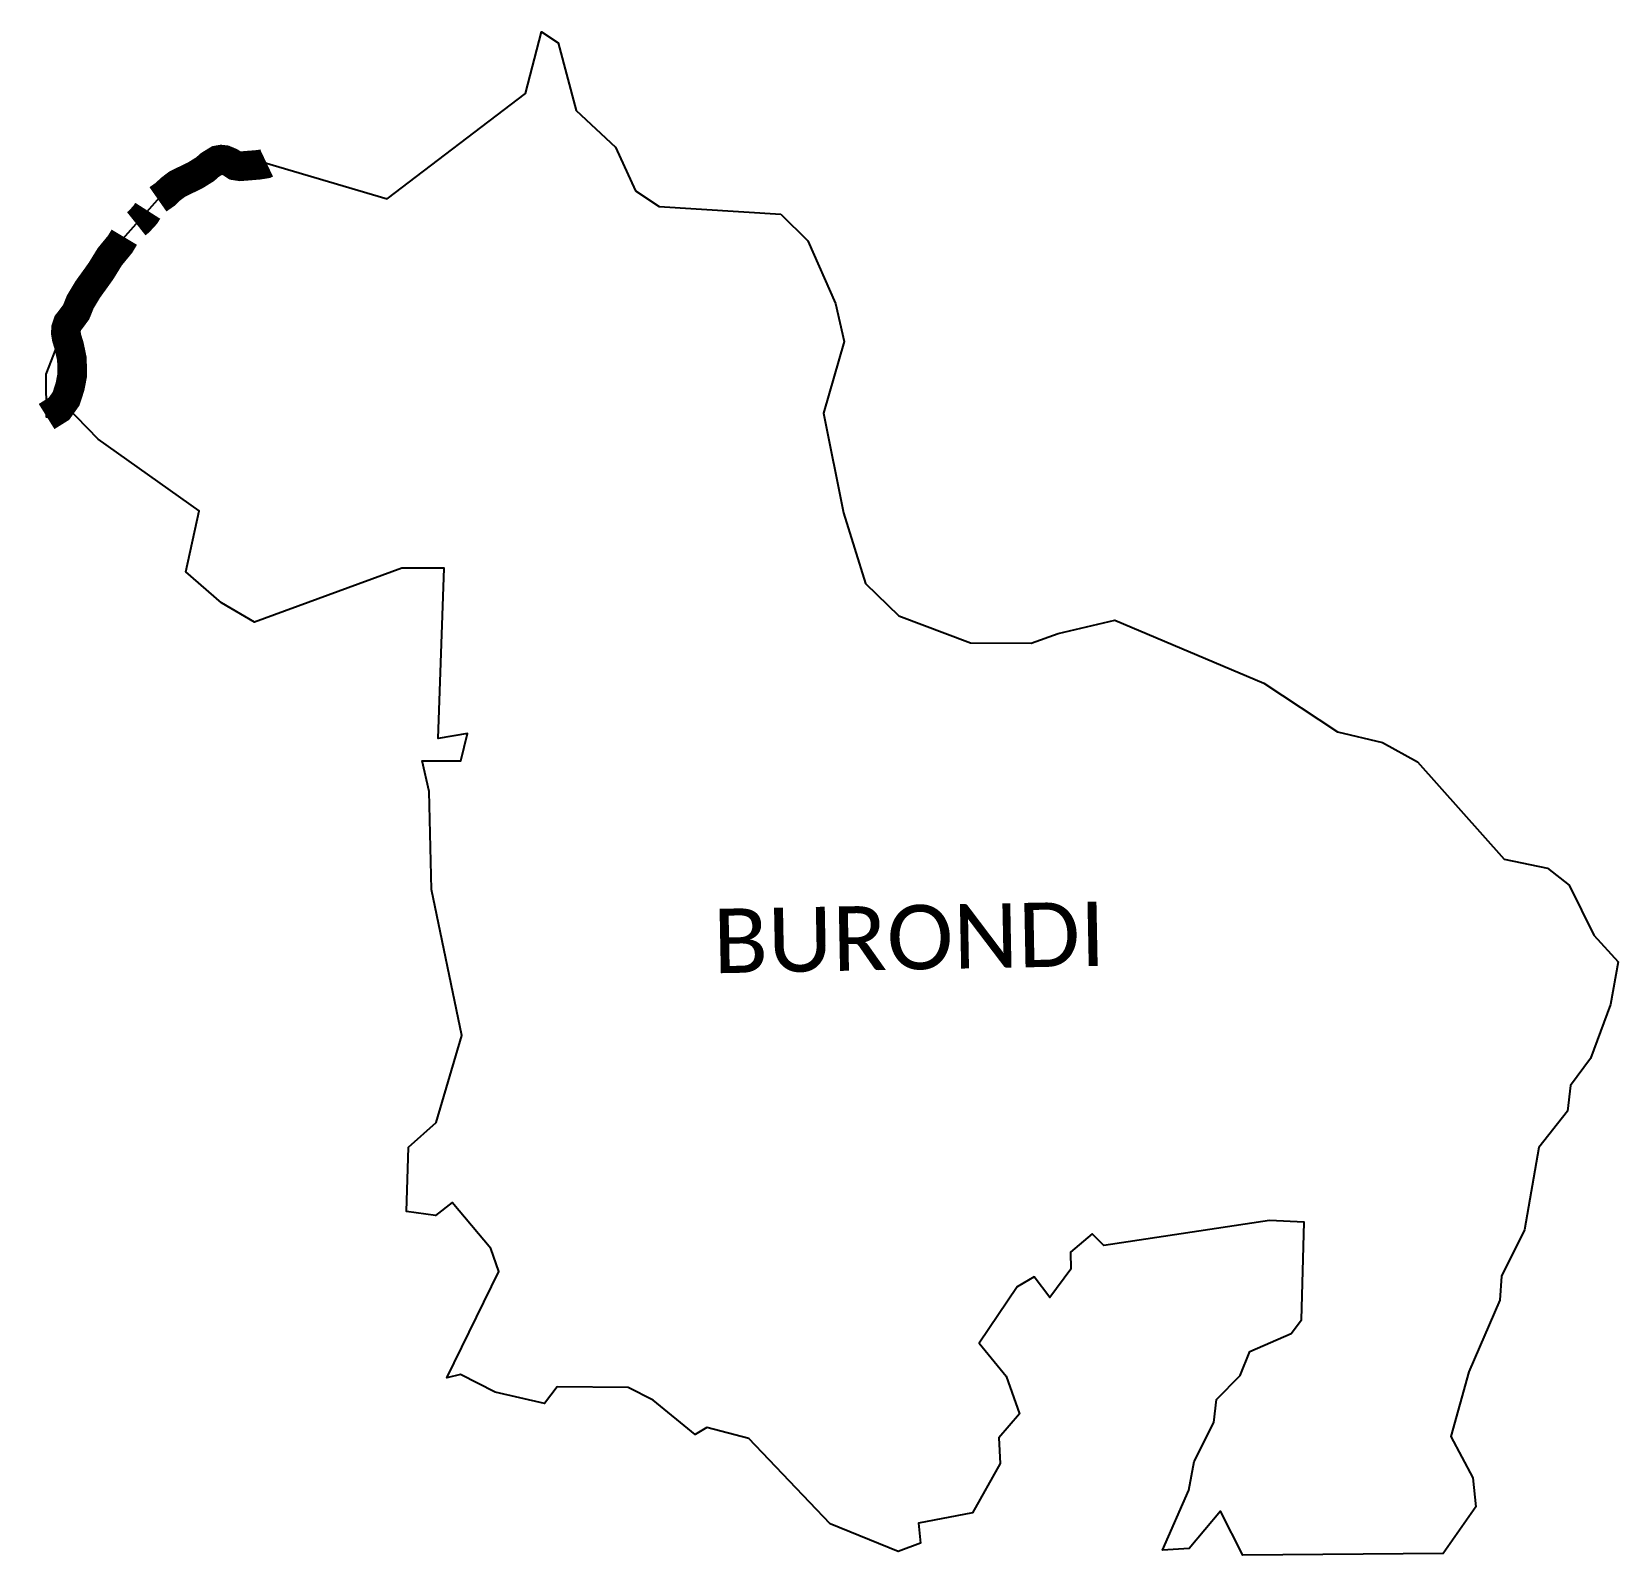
# Model space of a CAD drawing. Header units: metres. Extents: x 301375 to 304052, y 1956301 to 1958872.
import ezdxf

# ---------------------------------------------------------------- set-up
doc = ezdxf.new("R2010")
doc.units = ezdxf.units.M
doc.header["$MEASUREMENT"] = 0
doc.layers.add('NATURALLY PROTECTED', color=3, linetype='Continuous')
doc.layers.add('VILLAGE NAME', color=250, linetype='Continuous')
doc.styles.get("Standard").update_dxf_attribs({"font": 'simplex.shx'})

msp = doc.modelspace()

# ---------------------------------------------------------------- linework, layer by layer
at = {"color": 4, "flags": 128}
for points in [[(302684.2, 1958519.6), (302731.2, 1958414.1), (302745.5, 1958349.7), (302710.6, 1958228.6), (302744.6, 1958060.7), (302781.3, 1957941.5), (302837.7, 1957886.8), (302958.6, 1957841), (303061.3, 1957840.5), (303106.6, 1957857.2), (303202.3, 1957879.3), (303453.8, 1957773), (303577.7, 1957691.1), (303654, 1957673), (303712.7, 1957640.2), (303859.1, 1957476.1), (303932.2, 1957461.1), (303968.9, 1957432.2), (304010.3, 1957348.1), (304051.5, 1957303), (304038.7, 1957230.8), (304004.7, 1957139.8), (303970.8, 1957094.1), (303966.1, 1957050.7), (303917.3, 1956989.7), (303893.3, 1956850.9), (303854.3, 1956772.2), (303851.9, 1956732.1), (303799.5, 1956610.9), (303768.8, 1956502.1), (303806, 1956432), (303811.2, 1956383.4), (303756, 1956304.4), (303418, 1956301.4), (303380.6, 1956376.1), (303327.7, 1956312.6), (303282.5, 1956310.2), (303327.2, 1956411.4), (303336, 1956459.6), (303369.2, 1956525.5), (303373.7, 1956564.5), (303413.5, 1956604.9), (303430.2, 1956645.3), (303499.5, 1956675.8), (303516.9, 1956698.8), (303521.4, 1956863.7), (303463.1, 1956866.2), (303183.5, 1956824.2), (303163.7, 1956843.8), (303127.6, 1956813.2), (303127.7, 1956784), (303092.7, 1956736.4), (303066.4, 1956771.4), (303037.3, 1956754.2), (302973.6, 1956659.3), (303018.9, 1956603.5), (303041.4, 1956540.2), (303006.5, 1956499.4), (303008.6, 1956456.1), (302961.9, 1956373.3), (302871.1, 1956355.8), (302874.2, 1956322.1), (302836.6, 1956307.8), (302722.1, 1956354.4), (302584.8, 1956498.5), (302513.7, 1956517), (302494, 1956505), (302423.3, 1956563.1), (302381.1, 1956584.7), (302261.2, 1956585.9), (302240.2, 1956557.5), (302156.6, 1956576.4), (302098.1, 1956606.4), (302075.1, 1956600.7), (302163, 1956780.4), (302149.6, 1956818.9), (302084.1, 1956897), (302056.4, 1956874.8), (302007.4, 1956881.7), (302010.7, 1956990.2), (302057.1, 1957032), (302100.8, 1957178.8), (302049.3, 1957425.1), (302045.5, 1957590.3), (302033.5, 1957642.1), (302099, 1957642.3), (302110, 1957688.3), (302060.8, 1957679.8), (302070.6, 1957967.4), (301999.6, 1957967), (301750.8, 1957876), (301694.9, 1957908.8), (301634.8, 1957961.2), (301657.2, 1958064), (301486.8, 1958184.9), (301432.1, 1958241.5), (301400, 1958222.2), (301399.3, 1958294.6), (301456.5, 1958441.7), (301623, 1958629.2), (301717.6, 1958666.6), (301974.5, 1958590.5), (302207.8, 1958768.3), (302235.2, 1958872.5), (302263, 1958853.6), (302293.6, 1958739.7), (302360, 1958677.5), (302393.8, 1958604.1), (302433.5, 1958577.4), (302638.8, 1958564.7)], [(302638.8, 1958564.7), (302684.2, 1958519.6)]]:
    msp.add_lwpolyline(points, dxfattribs=at)
at = {"layer": 'NATURALLY PROTECTED', "const_width": 50, "flags": 128}
for points in [[(301771.3, 1958650.7), (301769.4, 1958649.8), (301757.3, 1958647.9), (301726.9, 1958645.4), (301718, 1958646.8), (301709.8, 1958652.1), (301700.7, 1958655.9), (301694.6, 1958656.6), (301688.3, 1958655.5), (301675.6, 1958647.7), (301667.5, 1958640.5), (301650.9, 1958630.1), (301620.8, 1958615.6), (301608.9, 1958606.6), (301600.2, 1958598.2), (301587.9, 1958589.6)], [(301570.7, 1958570.3), (301566.3, 1958563.4), (301555.7, 1958551.9), (301551.3, 1958548.4)], [(301531.1, 1958525.7), (301524.1, 1958514), (301506.7, 1958492.8), (301491.7, 1958468.5), (301484, 1958457.7), (301469.3, 1958437.3), (301456.9, 1958416.6), (301449.9, 1958399.3), (301440.7, 1958386.9), (301435.9, 1958380.8), (301433, 1958372.2), (301432.5, 1958364.4), (301434, 1958355.4), (301438.2, 1958341.8), (301441.6, 1958325.4), (301442.7, 1958320.3), (301443.4, 1958293.6), (301439.5, 1958273.3), (301432.8, 1958252.9), (301420.8, 1958236.1), (301400, 1958223.1)]]:
    msp.add_lwpolyline(points, dxfattribs=at)

# ---------------------------------------------------------------- texts
at = {"layer": 'VILLAGE NAME', "insert": (302523.5, 1957392.2), "char_height": 108.748, "attachment_point": 1, "rotation": 1.1028}
msp.add_mtext_dynamic_manual_height_columns('{\\fCalibri|b0|i0|c0|p34;BURONDI}', width=1571.314, gutter_width=543.7, heights=[0], dxfattribs=at)

doc.saveas('drawing.dxf')
